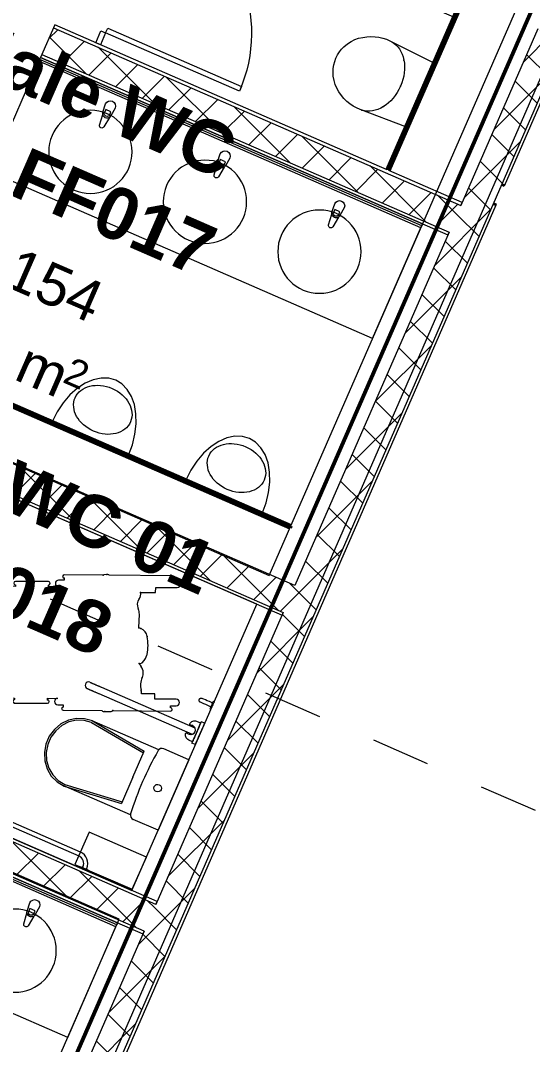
# Model space of a CAD drawing. Header units: millimetres. Extents: x -50172 to 74273, y -80883 to 11206.
# Drawn here: x -9977 to -7520, y -39307 to -34390 of the extents above; entities that cross this region are included whole.
import ezdxf
from ezdxf.enums import TextEntityAlignment as Align

# ---------------------------------------------------------------- set-up
doc = ezdxf.new("R2010")
doc.units = ezdxf.units.MM
doc.header["$MEASUREMENT"] = 0
doc.linetypes.add('Dashed', pattern=[564.444447, 282.222223, -282.222223])
doc.linetypes.add('Double Dashed', pattern=[1093.611073, 529.166651, -211.666656, 141.111112, -211.666656])
for name, color, linetype in [('A-25-M_Wall_Int', 7, 'Continuous'), ('A-95-MC_Marker_Section_P2.Marker', 7, 'Continuous'), ('New_A-15-MG_Structural_Grid_Phase_2', 7, 'Continuous'), ('New_A-25-M_Wall_Int', 7, 'Continuous'), ('New_A-35-M_FFE-Zone', 7, 'Continuous'), ('New_A-35-M_FFE_Sanitary', 7, 'Continuous')]:
    doc.layers.add(name, color=color, linetype=linetype)
for name, color, linetype, lineweight in [('A-25-M_Wall_Int_Pen_No__1', 7, 'Continuous', 13), ('A-25-M_Wall_Int_Pen_No__155', 5, 'Continuous', 35), ('A-95-MC_Marker_Section_P2.Marker_Pen_No__1', 7, 'Continuous', 13), ('New_A-25-M_Wall_Int_Pen_No__1', 7, 'Continuous', 13), ('New_A-35-M_FFE_Sanitary_Pen_No__1', 7, 'Continuous', 13), ('New_A-35-M_FFE_Sanitary_Pen_No__101', 252, 'Continuous', 15), ('New_A-35-M_FFE_Sanitary_Pen_No__2', 8, 'Continuous', 15), ('New_A-35-M_FFE_Sanitary_Pen_No__4', 7, 'Continuous', 20), ('New_A-35-M_FFE_Sanitary_Pen_No__89', 8, 'Continuous', 20), ('New_A-95-P_Drawing_Pen_No__156', 5, 'Continuous', 50), ('New_ArchiCAD Zone Stamps_Pen_No__9', 7, 'Continuous', 13)]:
    doc.layers.add(name, color=color, linetype=linetype, lineweight=lineweight)
for name, color, linetype, lineweight, true_color in [('A-25-M_Wall_Int_Pen_No__107', 7, 'Continuous', 15, 0xa6a6a6), ('New_A-15-MG_Structural_Grid_Phase_2_Pen_No__222', 7, 'Continuous', 13, 0x65af33), ('New_A-25-M_Wall_Int_Pen_No__107', 7, 'Continuous', 15, 0xa6a6a6), ('New_A-35-M_FFE-Zone_Pen_No__74', 7, 'Continuous', 20, 0x606060), ('New_A-35-M_FFE_Sanitary_Pen_No__211', 7, 'Continuous', 13, 0xebf6ff), ('New_A-35-M_FFE_Sanitary_Pen_No__27', 7, 'Continuous', 50, 0x2a2a2a), ('New_A-35-M_FFE_Sanitary_Pen_No__64', 7, 'Continuous', 20, 0x606060), ('New_A-35-M_FFE_Sanitary_Pen_No__74', 7, 'Continuous', 20, 0x606060), ('New_A-35-M_FFE_Sanitary_Pen_No__75', 7, 'Continuous', 20, 0x606060)]:
    doc.layers.add(name, color=color, linetype=linetype, lineweight=lineweight, true_color=true_color)
doc.styles.add('GENERATED_STYLE_1', font='')
doc.styles.add('GENERATED_STYLE_3', font='')
doc.styles.add('GENERATED_STYLE_4', font='')
doc.styles.get('GENERATED_STYLE_1').set_extended_font_data('Arial', bold=True)
doc.styles.get('GENERATED_STYLE_3').set_extended_font_data('Arial')
doc.styles.get('GENERATED_STYLE_4').set_extended_font_data('Swis721 BT')
doc.linetypes.add('Double Slash', pattern='A,0,[1,EC-MA-00-01-DR-A-00366 Phase 2 Lecture Theate First Floor GA-S2-P171.Shx,S=15.679012,R=0,X=0,Y=0],-1975.555563,0', length=1975.555563)
pattern_1 = [(156.4404, (0, 0), (69.2305, 158.76755), [0, -100]), (156.4404, (-80.45, -59.4), (69.2305, 158.76755), [0, -100])]
pattern_2 = [(45, (0, 0), (-91.92388, 91.92388), []), (135, (0, 0), (91.92388, 91.92388), [])]
pattern_3 = [(336.4404, (0, 0), (69.2305, 158.76755), [0, -100]), (336.4404, (80.45, 59.4), (69.2305, 158.76755), [0, -100])]
pattern_4 = [(66.4404, (0, 0), (-158.76755, 69.2305), [0, -100]), (66.4404, (-59.4, 80.45), (-158.76755, 69.2305), [0, -100])]

# ---------------------------------------------------------------- blocks, each defined once
blk = doc.blocks.new('Wheelchair Man Symbol 19')
at = {"layer": 'New_A-35-M_FFE_Sanitary_Pen_No__101', "linetype": 'Continuous'}
for p, q in [((-325, 257.8), (-325, -42.3)), ((-299.4, 257.8), (-309.4, 257.8)), ((-299.4, 284.4), (-299.4, 257.8)), ((-268.1, 181.7), (-268.1, 284.4)), ((268.1, 284.4), (268.1, 284.4)), ((268.1, 284.4), (268.1, 181.7)), ((299.4, 257.8), (299.4, 284.4)), ((309.4, 257.8), (299.4, 257.8)), ((309.4, 257.8), (309.4, 257.8)), ((325, -20.3), (325, 257.8)), ((-243.1, 181.7), (-268.1, 181.7)), ((-243.1, 109.6), (-243.1, 181.7)), ((268.1, 181.7), (243.1, 181.7)), ((243.1, 181.7), (243.1, 117.2)), ((-73.3, 103), (-138.8, 104.4)), ((58.1, 142), (53.9, 143.2)), ((73.4, 135.9), (58.1, 142)), ((82.5, 128.8), (73.4, 135.9)), ((93.7, 119.2), (82.5, 128.8)), ((97.7, 112.1), (93.7, 119.2)), ((98.3, 105.3), (97.7, 112.1)), ((-325, -42.3), (-326.3, -44)), ((330.1, -58), (329.9, -35.2)), ((-328.5, -53.9), (-326, -67.5)), ((-325, -70.2), (-325, -257.8)), ((325, -257.8), (325, -72.6)), ((-309.4, -257.8), (-299.4, -257.8)), ((-299.4, -257.8), (-299.4, -284.4)), ((-268.1, -284.4), (-268.1, -333.3)), ((268.1, -333.3), (268.1, -284.4)), ((299.4, -284.4), (299.4, -257.8)), ((299.4, -257.8), (309.4, -257.8)), ((299.4, -284.4), (299.4, -284.4)), ((325, -257.8), (325, -257.8)), ((-292.2, -333.3), (-292.2, -333.3)), ((-292.2, -333.3), (-292.2, -491.5)), ((-268.1, -333.3), (-275.3, -333.3)), ((275.2, -333.3), (268.1, -333.3)), ((292.2, -491.5), (292.2, -333.3)), ((-275.3, -491.5), (-275.3, -491.5)), ((-275.3, -491.5), (-268.1, -491.5)), ((-268.1, -491.5), (-268.1, -722.8)), ((268.1, -722.8), (268.1, -491.5)), ((268.1, -491.5), (275.2, -491.5)), ((-58.4, -626.4), (-41.8, -627)), ((-41.8, -627), (-25.5, -633.5)), ((-25.5, -633.5), (-2.7, -635.1)), ((-2.7, -635.1), (21.7, -644.9)), ((21.7, -644.9), (68.9, -659.6)), ((68.9, -659.6), (80.8, -663.3)), ((-268.1, -722.8), (-156, -722.8)), ((-71.3, -775.3), (-63.6, -704.8)), ((161.1, -722.8), (268.1, -722.8))]:
    blk.add_line(p, q, dxfattribs=at)
for centre, radius, start, end in [((-283.8, 284.4), 15.6, 0, 180), ((283.7, 284.4), 15.6, 0, 180), ((-317.2, 257.8), 7.81, 0, 180), ((317.2, 257.8), 7.81, 0, 180), ((-235.2, 72.8), 37.6, 53.1315, 102.1076), ((-185.3, 139.4), 45.6, 233.1315, 296.463), ((-140.1, 48.6), 55.8, 88.7191, 116.463), ((52.5, 62.9), 132.1, 158.1335, 162.351), ((-23.2, 93.3), 50.5, 100.0443, 158.1335), ((11.5, -102.5), 249.4, 80.2167, 100.0443), ((42.4, 207.7), 116.6, 298.6239, 307.5222), ((143.6, 75.9), 49.5, 63.5166, 127.5222), ((202, 193.1), 81.4, 243.5166, 286.5694), ((240.5, 63.7), 53.6, 87.1813, 106.5694), ((-316, -51.5), 12.8, 143.805, 190.699), ((304.3, -35.4), 25.6, 0.3734, 36.1191), ((-316.8, -65.8), 9.34, 190.699, 208.3318), ((307.2, -58.2), 22.9, 321.1452, 0.3734), ((-317.2, -257.8), 7.81, 180, 0), ((-283.8, -284.4), 15.6, 180, 0), ((283.7, -284.4), 15.6, 180, 0), ((317.2, -257.8), 7.81, 180, 0), ((-283.8, -333.3), 8.5, 0, 180), ((283.7, -333.3), 8.5, 0, 180), ((-283.8, -491.5), 8.5, 180, 0), ((283.7, -491.5), 8.5, 180, 0), ((-2291.4, -333.6), 2252.1, 351.839, 352.5303), ((-83.8, -650.2), 21.9, 315.4711, 351.839), ((-151.5, -695.2), 88.5, 353.7627, 19.5493), ((28.6, -676.5), 53.8, 349.8776, 14.2593), ((105.6, -690.3), 24.4, 169.8776, 221.4615), ((186.6, -653.7), 349.5, 191.3967, 201.9692), ((197.8, -734.8), 117.1, 174.8934, 209.1731), ((121.5, -728), 40.4, 147.7219, 174.8934), ((78.6, -740), 84.2, 317.1659, 11.8151), ((-105.5, -771.5), 34.5, 201.9692, 353.7627), ((120, -778.3), 27.9, 209.1731, 317.1659)]:
    blk.add_arc(centre, radius, start, end, dxfattribs=at)
for p in [(-325, 257.8), (-299.4, 284.4), (-243.1, 109.6), (-212.7, 102.9), (-165, 98.6), (-73.3, 103), (-70.1, 112.1), (-32, 143.1), (98.3, 105.3), (113.5, 115.2), (165.7, 120.2), (225.2, 115.1), (325, -20.3), (-328.5, -53.9), (-325, -70.2), (330.1, -58), (-309.4, -257.8), (-268.1, -284.4), (275.2, -333.3), (292.2, -491.5), (-58.4, -626.4), (-68.1, -665.6), (-62.1, -653.3), (81.6, -686), (81.2, -724.4), (87.3, -706.4), (161.1, -722.8), (-137.5, -784.4), (-71.3, -775.3), (95.6, -791.9), (140.4, -797.3)]:
    blk.add_point(p, dxfattribs=at)
blk = doc.blocks.new('Computer Lab F_INB 1302_5_1', base_point=(-6455.1, -40925.5))
at = {"layer": 'New_A-35-M_FFE-Zone_Pen_No__74', "linetype": 'Continuous'}
blk.add_line((-7459.6, -34613.4), (-11185.1, -43157.3), dxfattribs=at)
at = {"layer": 'New_ArchiCAD Zone Stamps_Pen_No__9'}
for tag, height, style, p in [('ROOM_NAME', 250, 'GENERATED_STYLE_1', (-7200.5, -39404)), ('zoneNameLine2', 250, 'GENERATED_STYLE_1', (-7388.9, -39836.1)), ('ROOM_NUMBER', 200, 'GENERATED_STYLE_3', (-7577.3, -40256.8)), ('measuredAreaCode', 200, 'GENERATED_STYLE_3', (-7734.4, -40616.9)), ('DUMMY_649', 200, 'GENERATED_STYLE_3', (-7427, -40751)), ('DUMMY_650', 200, 'GENERATED_STYLE_3', (-6797.8, -41025.3)), ('DUMMY_651', 133.3, 'GENERATED_STYLE_3', (-6518.5, -41131.9))]:
    blk.add_attdef(tag, text='', height=height, rotation=336.4404, dxfattribs=dict(at, style=style)).set_placement(p, align=Align.TOP_LEFT)
blk = doc.blocks.new('Male WC_INB 1154_17_1', base_point=(-10011.9, -35644.5))
at = {"layer": 'New_A-35-M_FFE-Zone_Pen_No__74', "linetype": 'Continuous'}
for p, q in [((-8783.6, -37054.9), (-7220.7, -33470.8)), ((-11548.4, -35849.3), (-8783.6, -37054.9))]:
    blk.add_line(p, q, dxfattribs=at)
at = {"layer": 'New_ArchiCAD Zone Stamps_Pen_No__9'}
for tag, height, style, p in [('ROOM_NAME', 250, 'GENERATED_STYLE_1', (-10251.2, -34343.7)), ('zoneNameLine2', 250, 'GENERATED_STYLE_1', (-10439.7, -34775.8)), ('ROOM_NUMBER', 200, 'GENERATED_STYLE_3', (-10628.1, -35196.5)), ('measuredAreaCode', 200, 'GENERATED_STYLE_3', (-10785.1, -35556.6)), ('DUMMY_649', 200, 'GENERATED_STYLE_3', (-10477.7, -35690.7)), ('DUMMY_650', 200, 'GENERATED_STYLE_3', (-10007, -35895.9)), ('DUMMY_651', 133.3, 'GENERATED_STYLE_3', (-9727.8, -36002.4))]:
    blk.add_attdef(tag, text='', height=height, rotation=336.4404, dxfattribs=dict(at, style=style)).set_placement(p, align=Align.TOP_LEFT)
blk = doc.blocks.new('Female WC_INB 1156_18_1', base_point=(-12528.8, -41595.7))
at = {"layer": 'New_A-35-M_FFE-Zone_Pen_No__74', "linetype": 'Continuous'}
for p, q in [((-9503, -38704.8), (-12267.8, -37499.2)), ((-11458.4, -43189.1), (-9503, -38704.8))]:
    blk.add_line(p, q, dxfattribs=at)
at = {"layer": 'New_ArchiCAD Zone Stamps_Pen_No__9'}
for tag, height, style, p in [('ROOM_NAME', 250, 'GENERATED_STYLE_1', (-12916.6, -40230.2)), ('zoneNameLine2', 250, 'GENERATED_STYLE_1', (-13105, -40662.3)), ('ROOM_NUMBER', 200, 'GENERATED_STYLE_3', (-13293.4, -41083)), ('measuredAreaCode', 200, 'GENERATED_STYLE_3', (-13450.4, -41443.2)), ('DUMMY_649', 200, 'GENERATED_STYLE_3', (-13143, -41577.2)), ('DUMMY_650', 200, 'GENERATED_STYLE_3', (-12653.7, -41790.6)), ('DUMMY_651', 133.3, 'GENERATED_STYLE_3', (-12374.4, -41897.1))]:
    blk.add_attdef(tag, text='', height=height, rotation=336.4404, dxfattribs=dict(at, style=style)).set_placement(p, align=Align.TOP_LEFT)
blk = doc.blocks.new('Acc_ WC 01_INB 1155_19_1', base_point=(-10355.1, -37534.2))
at = {"layer": 'New_A-35-M_FFE-Zone_Pen_No__74', "linetype": 'Continuous'}
for p, q in [((-8843.5, -37192.4), (-10860.1, -36313)), ((-9443.1, -38567.3), (-8843.5, -37192.4)), ((-11459.7, -37688), (-9443.1, -38567.3))]:
    blk.add_line(p, q, dxfattribs=at)
at = {"layer": 'New_ArchiCAD Zone Stamps_Pen_No__9'}
for tag, height, style, p in [('ROOM_NAME', 250, 'GENERATED_STYLE_1', (-10745.3, -36167.5)), ('zoneNameLine2', 250, 'GENERATED_STYLE_1', (-10933.7, -36599.7)), ('ROOM_NUMBER', 200, 'GENERATED_STYLE_3', (-11122.2, -37020.4)), ('measuredAreaCode', 200, 'GENERATED_STYLE_3', (-11279.2, -37380.5)), ('DUMMY_649', 200, 'GENERATED_STYLE_3', (-10971.8, -37514.5)), ('DUMMY_650', 200, 'GENERATED_STYLE_3', (-10622.3, -37666.9)), ('DUMMY_651', 133.3, 'GENERATED_STYLE_3', (-10343, -37773.5))]:
    blk.add_attdef(tag, text='', height=height, rotation=336.4404, dxfattribs=dict(at, style=style)).set_placement(p, align=Align.TOP_LEFT)
blk = doc.blocks.new('Slab_75_1', base_point=(-9715.7, -38442))
at = {"layer": 'New_A-35-M_FFE_Sanitary_Pen_No__89', "linetype": 'Continuous', "flags": 128}
blk.add_lwpolyline([(-9715.7, -38442), (-9440.7, -38561.9), (-9373.1, -38406.8), (-9648.1, -38286.9)], close=True, dxfattribs=at)
blk = doc.blocks.new('Wall_34_1', base_point=(-12275.9, -37517.5))
at = {"layer": 'New_A-25-M_Wall_Int_Pen_No__107', "linetype": 'Continuous'}
h = blk.add_hatch(dxfattribs=at)
h.set_pattern_fill('Plaster_0001', color=256, style=0, pattern_type=2)
h.set_pattern_definition(pattern_1)
h.paths.add_polyline_path([(-9383.3, -38762.5), (-12283.6, -37497.8), (-12275.9, -37517.5), (-9389.3, -38776.2)])
h = blk.add_hatch(dxfattribs=at)
h.set_pattern_fill('Concrete_Block_0001', color=256, style=0, pattern_type=2)
h.set_pattern_definition(pattern_2)
h.paths.add_polyline_path([(-11535.4, -37824.1), (-9383.3, -38762.5), (-9327.4, -38634.1), (-11479.4, -37695.7)])
h = blk.add_hatch(dxfattribs=at)
h.set_pattern_fill('Plaster_0001', color=256, style=0, pattern_type=2)
h.set_pattern_definition(pattern_1)
h.paths.add_polyline_path([(-11465.7, -37701.7), (-9327.4, -38634.1), (-9321.4, -38620.4), (-11459.7, -37688)])
at = {"layer": 'New_A-25-M_Wall_Int_Pen_No__1', "linetype": 'Continuous'}
for p, q in [((-9383.3, -38762.5), (-12283.6, -37497.8)), ((-9327.4, -38634.1), (-11479.4, -37695.7))]:
    blk.add_line(p, q, dxfattribs=at)
at = {"layer": 'New_A-25-M_Wall_Int_Pen_No__1', "linetype": 'Continuous', "flags": 128}
for points in [[(-12275.9, -37517.5), (-9389.3, -38776.2)], [(-9321.4, -38620.4), (-11459.7, -37688)], [(-9327.4, -38634.1), (-9321.4, -38620.4)], [(-9389.3, -38776.2), (-9383.3, -38762.5)]]:
    blk.add_lwpolyline(points, dxfattribs=at)
blk = doc.blocks.new('Wall_35_1', base_point=(-8660, -37103.6))
at = {"layer": 'New_A-25-M_Wall_Int_Pen_No__107', "linetype": 'Continuous'}
h = blk.add_hatch(dxfattribs=at)
h.set_pattern_fill('Concrete_Block_0001', color=256, style=0, pattern_type=2)
h.set_pattern_definition(pattern_2)
h.paths.add_polyline_path([(-11616.2, -35967.2), (-8715.9, -37231.9), (-8660, -37103.6), (-11546.5, -35844.9), (-11565.7, -35851.4)])
h = blk.add_hatch(dxfattribs=at)
h.set_pattern_fill('Plaster_0001', color=256, style=0, pattern_type=2)
h.set_pattern_definition([(336.4404, (0, 0), (69.2305, 158.76755), [0, -100]), (336.4404, (80.45, 59.4), (69.2305, 158.76755), [0, -100])])
h.paths.add_polyline_path([(-11750.5, -35925), (-8721.9, -37245.6), (-8715.9, -37231.9), (-11743.2, -35911.8), (-11745.1, -35912.5)])
at = {"layer": 'New_A-25-M_Wall_Int_Pen_No__1', "linetype": 'Continuous'}
blk.add_line((-11616.2, -35967.2), (-8715.9, -37231.9), dxfattribs=at)
at = {"layer": 'New_A-25-M_Wall_Int_Pen_No__1', "linetype": 'Continuous', "flags": 128}
for points in [[(-8660, -37103.6), (-11546.5, -35844.9)], [(-11764.3, -35919), (-8721.9, -37245.6)], [(-8721.9, -37245.6), (-8715.9, -37231.9)]]:
    blk.add_lwpolyline(points, dxfattribs=at)
blk = doc.blocks.new('Wall_81_1', base_point=(-9812.7, -34411.3))
at = {"layer": 'New_A-25-M_Wall_Int_Pen_No__107', "linetype": 'Continuous'}
h = blk.add_hatch(dxfattribs=at)
h.set_pattern_fill('Plaster_0001', color=256, style=0, pattern_type=2)
h.set_pattern_definition(pattern_3)
h.paths.add_polyline_path([(-9818.7, -34425.1), (-7863.7, -35277.5), (-7857.7, -35263.8), (-9812.7, -34411.3)])
h = blk.add_hatch(dxfattribs=at)
h.set_pattern_fill('Concrete_Block_0001', color=256, style=0, pattern_type=2)
h.set_pattern_definition(pattern_2)
h.paths.add_polyline_path([(-9874.7, -34553.4), (-7919.7, -35405.9), (-7863.7, -35277.5), (-9818.7, -34425.1)])
h = blk.add_hatch(dxfattribs=at)
h.set_pattern_fill('Plaster_0001', color=256, style=0, pattern_type=2)
h.set_pattern_definition(pattern_3)
h.paths.add_polyline_path([(-9880.7, -34567.2), (-7925.7, -35419.6), (-7919.7, -35405.9), (-9874.7, -34553.4)])
at = {"layer": 'New_A-25-M_Wall_Int_Pen_No__1', "linetype": 'Continuous'}
for p, q in [((-9818.7, -34425.1), (-7863.7, -35277.5)), ((-9874.7, -34553.4), (-7919.7, -35405.9))]:
    blk.add_line(p, q, dxfattribs=at)
at = {"layer": 'New_A-25-M_Wall_Int_Pen_No__1', "linetype": 'Continuous', "flags": 128}
for points in [[(-9812.7, -34411.3), (-9880.7, -34567.2)], [(-8217.8, -35106.8), (-9812.7, -34411.3)], [(-9880.7, -34567.2), (-7925.7, -35419.6)], [(-7857.7, -35263.8), (-8208.6, -35110.8)], [(-7863.7, -35277.5), (-7857.7, -35263.8)], [(-7925.7, -35419.6), (-7919.7, -35405.9)]]:
    blk.add_lwpolyline(points, dxfattribs=at)
blk = doc.blocks.new('Wall_82_1', base_point=(-8208.6, -35110.8))
at = {"layer": 'New_A-35-M_FFE_Sanitary_Pen_No__211', "linetype": 'Continuous'}
h = blk.add_hatch(dxfattribs=at)
h.set_pattern_fill('Plaster_0001', color=256, style=0, pattern_type=2)
h.set_pattern_definition([(246.4404, (0, 0), (-158.76755, 69.2305), [0, -100]), (246.4404, (59.4, -80.45), (-158.76755, 69.2305), [0, -100])])
h.paths.add_polyline_path([(-8208.6, -35110.8), (-7555.1, -33612.1), (-7568.2, -33617.3), (-8217.8, -35106.8)])
at = {"layer": 'New_A-35-M_FFE_Sanitary_Pen_No__27', "linetype": 'Continuous', "flags": 128}
for points in [[(-7568.2, -33617.3), (-8217.8, -35106.8)], [(-8208.6, -35110.8), (-7555.1, -33612.1)]]:
    blk.add_lwpolyline(points, dxfattribs=at)
blk = doc.blocks.new('Wall_84_1', base_point=(-11448.4, -35620.1))
at = {"layer": 'New_A-35-M_FFE_Sanitary_Pen_No__211', "linetype": 'Continuous'}
h = blk.add_hatch(dxfattribs=at)
h.set_pattern_fill('Plaster_0001', color=256, style=0, pattern_type=2)
h.set_pattern_definition([(156.4404, (0, 0), (69.2305, 158.76755), [0, -100]), (156.4404, (-80.45, -59.4), (69.2305, 158.76755), [0, -100])])
h.paths.add_polyline_path([(-11448.4, -35620.1), (-8683.6, -36825.7), (-8679.6, -36816.5), (-11444.4, -35610.9)])
at = {"layer": 'New_A-35-M_FFE_Sanitary_Pen_No__27', "linetype": 'Continuous', "flags": 128}
for points in [[(-11448.4, -35620.1), (-8683.6, -36825.7)], [(-8679.6, -36816.5), (-11444.4, -35610.9)], [(-8683.6, -36825.7), (-8679.6, -36816.5)]]:
    blk.add_lwpolyline(points, dxfattribs=at)
blk = doc.blocks.new('Wall_98_1', base_point=(-7493.9, -34429.4))
at = {"layer": 'A-25-M_Wall_Int_Pen_No__107', "linetype": 'Continuous'}
h = blk.add_hatch(dxfattribs=at)
h.set_pattern_fill('Concrete_Block_0001', color=256, style=0, pattern_type=2)
h.set_pattern_definition(pattern_2)
h.paths.add_polyline_path([(-11156, -43178.1), (-7365.6, -34485.3), (-7493.9, -34429.4), (-11284.4, -43122.2)])
h = blk.add_hatch(dxfattribs=at)
h.set_pattern_fill('Plaster_0001', color=256, style=0, pattern_type=2)
h.set_pattern_definition(pattern_4)
h.paths.add_polyline_path([(-7653.6, -35183.4), (-7351.8, -34491.3), (-7365.6, -34485.3), (-7667.3, -35177.4)])
h = blk.add_hatch(dxfattribs=at)
h.set_pattern_fill('Plaster_0001', color=256, style=0, pattern_type=2)
h.set_pattern_definition(pattern_4)
h.paths.add_polyline_path([(-7707.3, -35269.1), (-11068, -42976.2), (-11054.3, -42982.2), (-7693.5, -35275.1)])
at = {"layer": 'A-25-M_Wall_Int_Pen_No__1', "linetype": 'Continuous'}
blk.add_line((-11156, -43178.1), (-7365.6, -34485.3), dxfattribs=at)
at = {"layer": 'A-25-M_Wall_Int_Pen_No__1', "linetype": 'Continuous', "flags": 128}
for points in [[(-7493.9, -34429.4), (-7863.7, -35277.5)], [(-7653.6, -35183.4), (-7351.8, -34491.3)], [(-11054.3, -42982.2), (-7693.5, -35275.1)], [(-7919.7, -35405.9), (-8660, -37103.6)], [(-8715.9, -37231.9), (-9327.4, -38634.1)], [(-9383.3, -38762.5), (-9976.2, -40122)]]:
    blk.add_lwpolyline(points, dxfattribs=at)
at = {"layer": 'A-25-M_Wall_Int_Pen_No__155', "linetype": 'Continuous'}
for p, q in [((-7653.6, -35183.4), (-7667.3, -35177.4)), ((-7707.3, -35269.1), (-7693.5, -35275.1))]:
    blk.add_line(p, q, dxfattribs=at)
blk = doc.blocks.new('WC 19')
at = {"layer": 'New_A-35-M_FFE_Sanitary_Pen_No__75', "linetype": 'Continuous'}
for p, q in [((-167.5, 0), (-179.5, -235)), ((167.5, 0), (-167.5, 0)), ((179.5, -235), (167.5, 0)), ((-179.5, -235), (-179.7, -253.5)), ((179.7, -253.5), (179.5, -235)), ((-179.7, -253.5), (-178, -272)), ((-178, -272), (-174.6, -290.3)), ((-174.6, -290.3), (-169.3, -308.5)), ((169.3, -308.5), (174.6, -290.3)), ((174.6, -290.3), (178, -272)), ((178, -272), (179.7, -253.5)), ((-169.3, -308.5), (-162.3, -326.5)), ((-162.3, -326.5), (-153.5, -344.1)), ((-153.5, -344.1), (-143, -361.3)), ((143, -361.3), (153.5, -344.1)), ((153.5, -344.1), (162.3, -326.5)), ((162.3, -326.5), (169.3, -308.5)), ((-143, -361.3), (-130.8, -378)), ((-130.8, -378), (-117.9, -391.8)), ((-117.9, -391.8), (-102.6, -404.5)), ((102.6, -404.5), (117.9, -391.8)), ((117.9, -391.8), (130.8, -378)), ((130.8, -378), (143, -361.3)), ((-102.6, -404.5), (-85.1, -415.9)), ((-85.1, -415.9), (-65.5, -425.9)), ((-65.5, -425.9), (-50.5, -431.6)), ((-50.5, -431.6), (-34.3, -435.8)), ((-34.3, -435.8), (-17.3, -438.4)), ((-17.3, -438.4), (0, -439.3)), ((0, -439.3), (17.3, -438.4)), ((17.3, -438.4), (34.3, -435.8)), ((34.3, -435.8), (50.5, -431.6)), ((50.5, -431.6), (65.5, -425.9)), ((65.5, -425.9), (85.1, -415.9)), ((85.1, -415.9), (102.6, -404.5))]:
    blk.add_line(p, q, dxfattribs=at)
for centre, major_axis, start_param, end_param in [((38, -232.5), (-217.3, 0), 5.540146, 6.22922), ((0, -207.4), (-163.2, 0), 4.712389, 5.557143), ((0, -207.4), (-163.2, 0), 3.867635, 4.712389), ((-38, -232.5), (-217.3, 0), 3.195558, 3.884632)]:
    blk.add_ellipse(centre, major_axis=major_axis, ratio=0.649599, start_param=start_param, end_param=end_param, dxfattribs=at)
for p in [(-122, -137), (0, -101.4), (122, -137), (-179, -224.9)]:
    blk.add_point(p, dxfattribs=at)
blk = doc.blocks.new('Grab Bar 18')
at = {"layer": 'New_A-35-M_FFE_Sanitary_Pen_No__74', "linetype": 'Continuous'}
for p, q in [((-320, 0), (-320, -5)), ((-280, 0), (-320, 0)), ((-280, -5), (-280, 0)), ((280, 0), (280, -5)), ((320, 0), (280, 0)), ((320, -5), (320, 0)), ((-320, -5), (-280, -5)), ((-310, -5), (-310, -10)), ((-290, -5), (-310, -5)), ((-290, -10), (-290, -5)), ((280, -5), (320, -5)), ((310, -5), (290, -5)), ((290, -5), (290, -10)), ((310, -10), (310, -5)), ((250, -50), (-250, -50)), ((-250, -70), (250, -70))]:
    blk.add_line(p, q, dxfattribs=at)
for centre, radius, start, end in [((-250, -10), 60, 180, 270), ((-250, -10), 40, 180, 270), ((250, -10), 60, 270, 0), ((250, -10), 40, 270, 0)]:
    blk.add_arc(centre, radius, start, end, dxfattribs=at)
blk = doc.blocks.new('WC Symbol 19')
at = {"layer": 'New_A-35-M_FFE_Sanitary_Pen_No__2', "linetype": 'Continuous'}
for p, q in [((0, 0), (0, 370)), ((0, 370), (130.5, 370)), ((151.3, 355.3), (499.2, 355.3)), ((498.7, 355.3), (212.5, 322.2)), ((498.7, 346.6), (212.5, 313.5)), ((537.3, 350.5), (498.7, 355.3)), ((535.2, 342), (498.7, 346.6)), ((573.6, 336), (537.3, 350.5)), ((212.5, 185), (212.5, 322.2)), ((569.6, 328.1), (535.2, 342)), ((599.8, 306), (569.6, 328.1)), ((605.6, 312.7), (573.6, 336)), ((624.2, 276.8), (599.8, 306)), ((631.4, 281.9), (605.6, 312.7)), ((641.2, 242.3), (624.2, 276.8)), ((649.5, 245.5), (631.4, 281.9)), ((650, 204.5), (641.2, 242.3)), ((658.8, 205.6), (649.5, 245.5)), ((650, 165.5), (650, 204.5)), ((658.8, 164.4), (658.8, 205.6)), ((212.5, 185), (212.5, 47.8)), ((641.2, 127.7), (650, 165.5)), ((649.5, 124.5), (658.8, 164.4)), ((624.2, 93.2), (641.2, 127.7)), ((631.4, 88.1), (649.5, 124.5)), ((498.7, 23.4), (212.5, 56.5)), ((569.6, 41.9), (599.8, 64)), ((573.6, 34), (605.6, 57.3)), ((599.8, 64), (624.2, 93.2)), ((605.6, 57.3), (631.4, 88.1)), ((151.5, 14.7), (499.2, 14.7)), ((498.7, 14.7), (212.5, 47.8)), ((498.7, 23.4), (535.2, 28)), ((498.7, 14.7), (537.3, 19.5)), ((535.2, 28), (569.6, 41.9)), ((537.3, 19.5), (573.6, 34)), ((0, 0), (130.5, 0))]:
    blk.add_line(p, q, dxfattribs=at)
for centre, major_axis, start_param, end_param in [((130.5, 348.5), (-22, 0), 3.242008, 4.712389), ((-1457.7, 185), (-1618.9, 0), 3.036624, 3.246439), ((130.5, 21.5), (-22, 0), 1.570796, 3.032192)]:
    blk.add_ellipse(centre, major_axis=major_axis, ratio=0.977808, start_param=start_param, end_param=end_param, dxfattribs=at)
blk.add_ellipse((82.3, 185), major_axis=(-18.4, 0), ratio=0.977808, dxfattribs=at)
blk = doc.blocks.new('Grab Bar 18_2')
at = {"layer": 'New_A-35-M_FFE_Sanitary_Pen_No__74', "linetype": 'Continuous'}
for p, q in [((-3, 0), (3, 0)), ((3, 0), (8.7, 0)), ((8.7, 0), (13.6, 0)), ((13.6, 0), (17.3, 0)), ((17.3, 0), (19.5, 0)), ((19.5, 0), (19.9, 0)), ((19.9, -5), (19.9, 0)), ((-19.9, 0), (-19.5, 0)), ((-19.9, -5), (-19.9, 0)), ((-19.9, -5), (-19.5, -5)), ((-19.5, 0), (-17.3, 0)), ((-19.5, -5), (-17.3, -5)), ((-17.3, 0), (-13.6, 0)), ((-17.3, -5), (-13.6, -5)), ((-13.6, 0), (-8.7, 0)), ((-13.6, -5), (-8.7, -5)), ((-10, -5), (-10, -10)), ((-10, -10), (-10, -21.2)), ((-10, -21.2), (-10, -31.8)), ((-10, -31.8), (-10, -41.3)), ((-10, -41.3), (-10, -49.2)), ((-8.7, 0), (-3, 0)), ((-8.7, -5), (-3, -5)), ((-3, -5), (3, -5)), ((3, -5), (8.7, -5)), ((8.7, -5), (13.6, -5)), ((10, -5), (10, -10)), ((10, -10), (10, -21.1)), ((10, -21.1), (10, -31.6)), ((10, -31.6), (10, -41.1)), ((10, -41.1), (10, -49)), ((10, -49), (10, -54.9)), ((13.6, -5), (17.3, -5)), ((17.3, -5), (19.5, -5)), ((19.5, -5), (19.9, -5)), ((-10, -49.2), (-10, -55.2)), ((-10, -55.2), (-10, -58.9)), ((-10, -58.9), (-10, -60.2)), ((-9.8, -61.9), (-10, -60.2)), ((-9.3, -63.6), (-9.8, -61.9)), ((-8.6, -65.2), (-9.3, -63.6)), ((-7.5, -66.6), (-8.6, -65.2)), ((-6.3, -67.8), (-7.5, -66.6)), ((-4.8, -68.7), (-6.3, -67.8)), ((-3.3, -69.5), (-4.8, -68.7)), ((-1.6, -69.9), (-3.3, -69.5)), ((0.2, -70), (-1.6, -69.9)), ((1.9, -69.8), (0.2, -70)), ((3.6, -69.3), (1.9, -69.8)), ((5.2, -68.6), (3.6, -69.3)), ((6.6, -67.5), (5.2, -68.6)), ((7.8, -66.3), (6.6, -67.5)), ((8.7, -64.8), (7.8, -66.3)), ((9.5, -63.3), (8.7, -64.8)), ((9.9, -61.6), (9.5, -63.3)), ((10, -59.8), (9.9, -61.6)), ((10, -54.9), (10, -58.6)), ((10, -58.6), (10, -59.8))]:
    blk.add_line(p, q, dxfattribs=at)
blk = doc.blocks.new('Commercial Bath Stall 19')
at = {"layer": 'New_A-35-M_FFE_Sanitary_Pen_No__64', "linetype": 'Continuous'}
for p, q in [((825, 1525.8), (800, 1525.8)), ((800, 1525.8), (800, 25)), ((825, 25), (825, 1525.8)), ((87.5, 725), (62.5, 725)), ((62.5, 725), (62.5, 25)), ((87.5, 25), (87.5, 725)), ((62.5, 25), (0, 25)), ((0, 25), (0, 0)), ((0, 0), (62.5, 0)), ((62.5, 0), (62.5, 25)), ((62.5, 25), (87.5, 25)), ((825, 25), (762.5, 25)), ((762.5, 25), (762.5, 0)), ((762.5, 0), (825, 0)), ((800, 25), (825, 25)), ((825, 0), (825, 25))]:
    blk.add_line(p, q, dxfattribs=at)
blk.add_arc((62.5, 25), 700, 0, 90, dxfattribs=at)
blk = doc.blocks.new('Multi-Basin Counter 19')
at = {"layer": 'New_A-35-M_FFE_Sanitary_Pen_No__75', "linetype": 'Continuous'}
for p, q in [((-1000, 0), (1000, 0)), ((-1000, -600), (-1000, 0)), ((1000, -600), (1000, 0)), ((-1000, -20), (1000, -20)), ((-624.7, -80), (-620.7, -122)), ((-578.7, -122), (-574.7, -80)), ((-25, -80), (-21, -122)), ((21, -122), (25, -80)), ((574.7, -80), (578.7, -122)), ((620.7, -122), (624.7, -80)), ((-617.4, -131.5), (-610.8, -184.4)), ((-613.3, -119.8), (-613.3, -104.9)), ((-613.3, -104.9), (-586.1, -104.9)), ((-588.6, -184.4), (-581.9, -131.5)), ((-586.1, -104.9), (-586.1, -119.8)), ((-17.7, -131.5), (-11.1, -184.4)), ((-13.6, -119.8), (-13.6, -104.9)), ((-13.6, -104.9), (13.6, -104.9)), ((11.1, -184.4), (17.7, -131.5)), ((13.6, -104.9), (13.6, -119.8)), ((581.9, -131.5), (588.6, -184.4)), ((586.1, -119.8), (586.1, -104.9)), ((586.1, -104.9), (613.3, -104.9)), ((610.8, -184.4), (617.4, -131.5)), ((613.3, -104.9), (613.3, -119.8)), ((-1000, -600), (1000, -600))]:
    blk.add_line(p, q, dxfattribs=at)
for centre in [(-599.7, -320), (0, -320), (599.7, -320)]:
    blk.add_circle(centre, 200, dxfattribs=at)
for centre, radius, start, end in [((-599.7, -80), 25, 0, 180), ((0, -80), 25, 0, 180), ((599.7, -80), 25, 0, 180), ((-599.7, -120.1), 21.1, 185.1696, 212.771), ((-599.7, -120.1), 21.1, 212.771, 327.229), ((-599.7, -119.8), 13.6, 180, 0), ((-599.7, -120.1), 21.1, 327.229, 354.8304), ((0, -120.1), 21.1, 185.1696, 212.771), ((0, -120.1), 21.1, 212.771, 327.229), ((0, -119.8), 13.6, 180, 0), ((0, -120.1), 21.1, 327.229, 354.8304), ((599.7, -120.1), 21.1, 185.1696, 212.771), ((599.7, -120.1), 21.1, 212.771, 327.229), ((599.7, -119.8), 13.6, 180, 0), ((599.7, -120.1), 21.1, 327.229, 354.8304), ((-599.7, -183), 11.2, 187.1389, 352.8611), ((0, -183), 11.2, 187.1389, 352.8611), ((599.7, -183), 11.2, 187.1389, 352.8611)]:
    blk.add_arc(centre, radius, start, end, dxfattribs=at)
blk = doc.blocks.new('Multi-Basin Counter 19_2')
at = {"layer": 'New_A-35-M_FFE_Sanitary_Pen_No__75', "linetype": 'Continuous'}
for p, q in [((-1300, 0), (1300, 0)), ((-1300, -600), (-1300, 0)), ((-1300, -20), (1300, -20)), ((-925, -80), (-921, -122)), ((-879, -122), (-875, -80)), ((-917.7, -131.5), (-911.1, -184.4)), ((-913.6, -119.8), (-913.6, -104.9)), ((-913.6, -104.9), (-886.4, -104.9)), ((-888.9, -184.4), (-882.3, -131.5)), ((-886.4, -104.9), (-886.4, -119.8)), ((-1300, -600), (1300, -600))]:
    blk.add_line(p, q, dxfattribs=at)
blk.add_circle((-900, -320), 200, dxfattribs=at)
for centre, radius, start, end in [((-900, -80), 25, 0, 180), ((-900, -120.1), 21.1, 185.1696, 212.771), ((-900, -120.1), 21.1, 212.771, 327.229), ((-900, -119.8), 13.6, 180, 0), ((-900, -120.1), 21.1, 327.229, 354.8304), ((-900, -183), 11.2, 187.1389, 352.8611)]:
    blk.add_arc(centre, radius, start, end, dxfattribs=at)
blk = doc.blocks.new('Mirror 19')
at = {"layer": 'New_A-35-M_FFE_Sanitary_Pen_No__4', "linetype": 'Continuous'}
for p, q in [((2600, 10), (0, 10)), ((0, 10), (0, 0)), ((2600, 10), (0, 10)), ((0, 10), (0, 0)), ((0, 0), (2600, 0)), ((0, 0), (2600, 0)), ((2600, 0), (2600, 10)), ((2600, 0), (2600, 10))]:
    blk.add_line(p, q, dxfattribs=at)
blk = doc.blocks.new('Mirror 19_2')
at = {"layer": 'New_A-35-M_FFE_Sanitary_Pen_No__4', "linetype": 'Continuous'}
for p, q in [((2000, 10), (0, 10)), ((0, 10), (0, 0)), ((2000, 10), (0, 10)), ((0, 10), (0, 0)), ((0, 0), (2000, 0)), ((0, 0), (2000, 0)), ((2000, 0), (2000, 10)), ((2000, 0), (2000, 10))]:
    blk.add_line(p, q, dxfattribs=at)
blk = doc.blocks.new('Urinal 19')
at = {"layer": 'New_A-35-M_FFE_Sanitary_Pen_No__64', "linetype": 'Continuous'}
for p, q in [((-200, 0), (-197, -53)), ((0, 0), (-200, 0)), ((200, 0), (0, 0)), ((197, -53), (200, 0)), ((-197, -53), (-187.9, -104.3)), ((187.9, -104.3), (197, -53)), ((-187.9, -104.3), (-173.2, -152.5)), ((173.2, -152.5), (187.9, -104.3)), ((-173.2, -152.5), (-153.2, -196.1)), ((-153.2, -196.1), (-128.6, -233.6)), ((128.6, -233.6), (153.2, -196.1)), ((153.2, -196.1), (173.2, -152.5)), ((-128.6, -233.6), (-100, -264.1)), ((100, -264.1), (128.6, -233.6)), ((-100, -264.1), (-68.4, -286.6)), ((-68.4, -286.6), (-34.7, -300.4)), ((34.7, -300.4), (68.4, -286.6)), ((68.4, -286.6), (100, -264.1)), ((-34.7, -300.4), (0, -305)), ((0, -305), (34.7, -300.4))]:
    blk.add_line(p, q, dxfattribs=at)
blk.add_ellipse((0, -150), major_axis=(-145, 0), ratio=0.772414, dxfattribs=at)
blk = doc.blocks.new('Folding wall-mounted grab bars Dione Ponte Giulio')
at = {"layer": 'New_A-35-M_FFE_Sanitary', "linetype": 'Continuous', "lineweight": 0, "true_color": 0x000000}
h = blk.add_hatch(dxfattribs=at)
h.set_pattern_fill('intdef0_0001', color=178, style=0, pattern_type=2)
h.set_pattern_definition([(0, (1000000, 1000000), (0, 1000000), [1e-05, -1000000000])])
h.paths.add_polyline_path([(-55, 0), (-55, -600), (55, -600), (55, 0)])
at = {"layer": 'New_A-35-M_FFE_Sanitary_Pen_No__1', "linetype": 'Continuous'}
for p, q in [((-21.5, 0), (-40.2, 0)), ((-2.1, 0), (-21.5, 0)), ((17.3, 0), (-2.1, 0)), ((36.3, 0), (17.3, 0)), ((45.2, 0), (36.3, 0)), ((53.6, 0), (45.2, 0)), ((55.8, 0), (53.6, 0)), ((55.8, 0), (55.8, -18)), ((-54.8, 0), (-55.6, 0)), ((-55.6, 0), (-55.6, -18)), ((-54.8, -18), (-55.6, -18)), ((-49.7, 0), (-54.8, 0)), ((-49.7, -18), (-54.8, -18)), ((-45.2, 0), (-49.7, 0)), ((-45.2, -18), (-49.7, -18)), ((-48.7, -18.1), (-47.8, -18.1)), ((-48.7, -18.1), (-48.7, -38.1)), ((-48.7, -38.1), (-48.2, -43.4)), ((-48.2, -43.4), (-44.1, -53.1)), ((-47.8, -18.1), (-46, -18.1)), ((-46, -18.1), (-43.4, -18.1)), ((-40.2, 0), (-45.2, 0)), ((-40.2, -18), (-45.2, -18)), ((-43.4, -18.1), (-40, -18.1)), ((-21.5, -18), (-40.2, -18)), ((-40, -18.1), (-36, -18.1)), ((-36, -18.1), (-31.4, -18.1)), ((-31.4, -18.1), (-26.5, -18.1)), ((-26.5, -18.1), (-21.3, -18.1)), ((-22, -48.1), (-21.2, -44.2)), ((-22, -48.1), (-22, -53.1)), ((-2.1, -18), (-21.5, -18)), ((-21.3, -18.1), (-18.7, -18.1)), ((-21.2, -44.2), (-21.1, -43.4)), ((-20.3, -39.7), (-21.1, -43.4)), ((-20.3, -39.7), (-19.3, -38.1)), ((-19.3, -38.1), (-18.7, -37.2)), ((-18.7, -18.1), (18.7, -18.1)), ((-15.6, -32.5), (-18.7, -37.2)), ((-16.5, -18.1), (-16.5, -18)), ((-16.5, -522.5), (-16.5, -34)), ((-8.4, -27.8), (-15.6, -32.5)), ((0, -26.1), (-8.4, -27.8)), ((17.3, -18), (-2.1, -18)), ((8.4, -27.8), (0, -26.1)), ((15.6, -32.5), (8.4, -27.8)), ((15.6, -32.5), (18.7, -37.2)), ((16.5, -18.1), (16.5, -18)), ((16.5, -522.5), (16.5, -34)), ((36.3, -18), (17.3, -18)), ((18.7, -18.1), (21.3, -18.1)), ((18.7, -37.2), (19.3, -38.1)), ((20.3, -39.7), (19.3, -38.1)), ((20.3, -39.7), (21.1, -43.4)), ((21.1, -43.4), (21.2, -44.2)), ((22, -48.1), (21.2, -44.2)), ((21.3, -18.1), (26.5, -18.1)), ((22, -53.1), (22, -48.1)), ((26.5, -18.1), (31.4, -18.1)), ((31.4, -18.1), (36, -18.1)), ((36, -18.1), (40, -18.1)), ((45.2, -18), (36.3, -18)), ((40, -18.1), (43.4, -18.1)), ((43.4, -18.1), (46, -18.1)), ((48.2, -43.4), (44.1, -53.1)), ((53.6, -18), (45.2, -18)), ((46, -18.1), (47.8, -18.1)), ((47.8, -18.1), (48.7, -18.1)), ((48.7, -38.1), (48.2, -43.4)), ((48.7, -18.1), (48.7, -38.1)), ((55.8, -18), (53.6, -18)), ((-44.1, -53.1), (-36.7, -60.5)), ((-27, -64.6), (-36.7, -60.5)), ((-27, -64.6), (-22, -65.1)), ((-22, -60.5), (-22, -53.1)), ((-22, -62.7), (-22, -60.5)), ((-22, -64.6), (-22, -62.7)), ((-22, -64.6), (-22, -64.6)), ((-22, -64.8), (-22, -64.6)), ((-22, -64.9), (-22, -64.8)), ((-22, -65), (-22, -64.9)), ((-22, -65), (-22, -65)), ((-22, -65.1), (-22, -65)), ((-22, -65.1), (-22, -65.1)), ((22, -60.5), (22, -53.1)), ((22, -62.7), (22, -60.5)), ((22, -64.6), (22, -62.7)), ((22, -64.8), (22, -64.6)), ((22, -64.6), (22, -64.6)), ((27, -64.6), (22, -65.1)), ((22, -64.9), (22, -64.8)), ((22, -65), (22, -64.9)), ((22, -65.1), (22, -65)), ((22, -65), (22, -65)), ((22, -65.1), (22, -65.1)), ((36.7, -60.5), (27, -64.6)), ((44.1, -53.1), (36.7, -60.5)), ((-16.5, -525.5), (-16.5, -522.5)), ((-16.5, -528.5), (-16.5, -525.5)), ((-16.5, -531.5), (-16.5, -528.5)), ((-16.5, -534.5), (-16.5, -531.5)), ((-16.5, -537.4), (-16.5, -534.5)), ((-16.5, -540.3), (-16.5, -537.4)), ((-16.5, -543.1), (-16.5, -540.3)), ((16.5, -525.5), (16.5, -522.5)), ((16.5, -528.5), (16.5, -525.5)), ((16.5, -531.4), (16.5, -528.5)), ((16.5, -534.3), (16.5, -531.4)), ((16.5, -537.3), (16.5, -534.3)), ((16.5, -540.1), (16.5, -537.3)), ((16.5, -543), (16.5, -540.1)), ((-16.5, -546), (-16.5, -543.1)), ((-16.5, -548.7), (-16.5, -546)), ((-16.5, -551.4), (-16.5, -548.7)), ((-16.5, -554), (-16.5, -551.4)), ((-16.5, -556.5), (-16.5, -554)), ((-16.5, -559), (-16.5, -556.5)), ((-16.5, -561.4), (-16.5, -559)), ((-16.5, -563.7), (-16.5, -561.4)), ((-16.5, -565.8), (-16.5, -563.7)), ((-16.5, -567.9), (-16.5, -565.8)), ((-16.5, -569.9), (-16.5, -567.9)), ((-16.5, -571.7), (-16.5, -569.9)), ((-16.5, -573.5), (-16.5, -571.7)), ((-16.5, -575.1), (-16.5, -573.5)), ((-16.5, -576.6), (-16.5, -575.1)), ((-16.5, -577.9), (-16.5, -576.6)), ((-16.5, -579.1), (-16.5, -577.9)), ((-16.5, -580.2), (-16.5, -579.1)), ((-16.5, -581.1), (-16.5, -580.2)), ((-16.5, -582), (-16.5, -581.1)), ((-16.5, -582.6), (-16.5, -582)), ((-16.5, -583.1), (-16.5, -582.6)), ((-16.5, -583.5), (-16.5, -583.1)), ((-16.5, -583.7), (-16.5, -583.5)), ((-16.5, -583.8), (-16.5, -583.7)), ((-16.5, -583.8), (-15.1, -590.1)), ((-15.1, -590.1), (-11.5, -595.4)), ((11.9, -595), (15.4, -589.5)), ((15.4, -589.5), (16.5, -583.2)), ((16.5, -545.7), (16.5, -543)), ((16.5, -548.5), (16.5, -545.7)), ((16.5, -551.1), (16.5, -548.5)), ((16.5, -553.7), (16.5, -551.1)), ((16.5, -556.2), (16.5, -553.7)), ((16.5, -558.7), (16.5, -556.2)), ((16.5, -561), (16.5, -558.7)), ((16.5, -563.3), (16.5, -561)), ((16.5, -565.4), (16.5, -563.3)), ((16.5, -567.5), (16.5, -565.4)), ((16.5, -569.4), (16.5, -567.5)), ((16.5, -571.3), (16.5, -569.4)), ((16.5, -573), (16.5, -571.3)), ((16.5, -574.6), (16.5, -573)), ((16.5, -576), (16.5, -574.6)), ((16.5, -577.4), (16.5, -576)), ((16.5, -578.6), (16.5, -577.4)), ((16.5, -579.7), (16.5, -578.6)), ((16.5, -580.6), (16.5, -579.7)), ((16.5, -581.4), (16.5, -580.6)), ((16.5, -582), (16.5, -581.4)), ((16.5, -582.6), (16.5, -582)), ((16.5, -582.9), (16.5, -582.6)), ((16.5, -583.1), (16.5, -582.9)), ((16.5, -583.2), (16.5, -583.1)), ((-11.5, -595.4), (-6, -598.9)), ((-6, -598.9), (0.3, -600)), ((0.3, -600), (6.6, -598.6)), ((6.6, -598.6), (11.9, -595))]:
    blk.add_line(p, q, dxfattribs=at)
blk = doc.blocks.new('Standard grid marker_41')
at = {"layer": 'New_A-15-MG_Structural_Grid_Phase_2_Pen_No__222', "linetype": 'Double Dashed'}
for q in [(0, 0), (18800.1, 0)]:
    blk.add_line((8462.3, 0), q, dxfattribs=at)
blk.add_point((8462.3, 0), dxfattribs=at)
blk.add_point((8462.3, 0), dxfattribs=at)
at = {"layer": 'New_A-15-MG_Structural_Grid_Phase_2_Pen_No__222', "style": 'GENERATED_STYLE_4'}
for tag, p in [('AC_MarkerText_1_0', (-500, 36.8)), ('AC_MarkerText_1_1', (27762.4, 36.8))]:
    blk.add_attdef(tag, text='', height=350, rotation=270, dxfattribs=at).set_placement(p, align=Align.MIDDLE_CENTER)
blk = doc.blocks.new('Cutting Plane_4_1', base_point=(18850.6, -50545.4))
at = {"layer": 'A-95-MC_Marker_Section_P2.Marker_Pen_No__1', "linetype": 'Dashed'}
blk.add_line((-6471, -38635.4), (-31881.6, -27555.2), dxfattribs=at)

msp = doc.modelspace()

# ---------------------------------------------------------------- linework, layer by layer
at = {"layer": 'New_A-95-P_Drawing_Pen_No__156', "linetype": 'Double Slash', "flags": 128}
msp.add_lwpolyline([(-11414.4, -43260.6), (-7177.5, -33544.2)], dxfattribs=at)

# ---------------------------------------------------------------- block references
at = {"layer": 'A-25-M_Wall_Int', "color": 250, "lineweight": 50, "true_color": 0x2a2a2a}
msp.add_blockref('Wall_98_1', (-7493.9, -34429.4), dxfattribs=at)
at = {"layer": 'A-95-MC_Marker_Section_P2.Marker'}
msp.add_blockref('Cutting Plane_4_1', (18850.6, -50545.4), dxfattribs=at)
at = {"layer": 'New_A-15-MG_Structural_Grid_Phase_2', "color": 8, "linetype": 'Continuous', "lineweight": 15, "zscale": 1000, "rotation": 66.44041158399293}
msp.add_blockref('Standard grid marker_41', (-11868.8, -44302.7), dxfattribs=at)
at = {"layer": 'New_A-25-M_Wall_Int', "color": 250, "lineweight": 50, "true_color": 0x2a2a2a}
for name, p in [('Wall_81_1', (-9812.7, -34411.3)), ('Wall_35_1', (-8660, -37103.6)), ('Wall_34_1', (-12275.9, -37517.5))]:
    msp.add_blockref(name, p, dxfattribs=at)
at = {"layer": 'New_A-35-M_FFE-Zone', "linetype": 'Continuous'}
ref = msp.add_blockref('Male WC_INB 1154_17_1', (-10011.9, -35644.5), dxfattribs=at)
ref.add_attrib('ROOM_NAME', 'Male WC', dxfattribs={"layer": 'New_ArchiCAD Zone Stamps_Pen_No__9', "color": 7, "height": 250, "rotation": 336.4404, "style": 'GENERATED_STYLE_1'}).set_placement((-10251.2, -34343.7), align=Align.TOP_LEFT)
ref.add_attrib('ROOM_NUMBER', 'INB 1154', dxfattribs={"layer": 'New_ArchiCAD Zone Stamps_Pen_No__9', "color": 7, "height": 200, "rotation": 336.4404, "style": 'GENERATED_STYLE_3'}).set_placement((-10628.1, -35196.5), align=Align.TOP_LEFT)
ref.add_attrib('zoneNameLine2', 'ID. FF017', dxfattribs={"layer": 'New_ArchiCAD Zone Stamps_Pen_No__9', "color": 7, "height": 250, "rotation": 336.4404, "style": 'GENERATED_STYLE_1'}).set_placement((-10439.7, -34775.8), align=Align.TOP_LEFT)
ref.add_attrib('DUMMY_650', ' m', dxfattribs={"layer": 'New_ArchiCAD Zone Stamps_Pen_No__9', "color": 7, "height": 200, "rotation": 336.4404, "style": 'GENERATED_STYLE_3'}).set_placement((-10007, -35895.9), align=Align.TOP_LEFT)
ref.add_attrib('DUMMY_651', '2', dxfattribs={"layer": 'New_ArchiCAD Zone Stamps_Pen_No__9', "color": 7, "height": 133.3, "rotation": 336.4404, "style": 'GENERATED_STYLE_3'}).set_placement((-9727.8, -36002.4), align=Align.TOP_LEFT)
for name, p in [('Computer Lab F_INB 1302_5_1', (-6455.1, -40925.5)), ('Female WC_INB 1156_18_1', (-12528.8, -41595.7))]:
    msp.add_blockref(name, p, dxfattribs=at)
ref = msp.add_blockref('Acc_ WC 01_INB 1155_19_1', (-10355.1, -37534.2), dxfattribs=at)
ref.add_attrib('ROOM_NAME', "Acc' WC 01", dxfattribs={"layer": 'New_ArchiCAD Zone Stamps_Pen_No__9', "color": 7, "height": 250, "rotation": 336.4404, "style": 'GENERATED_STYLE_1'}).set_placement((-10745.3, -36167.5), align=Align.TOP_LEFT)
ref.add_attrib('zoneNameLine2', 'ID. FF018', dxfattribs={"layer": 'New_ArchiCAD Zone Stamps_Pen_No__9', "color": 7, "height": 250, "rotation": 336.4404, "style": 'GENERATED_STYLE_1'}).set_placement((-10933.7, -36599.7), align=Align.TOP_LEFT)
at = {"layer": 'New_A-35-M_FFE_Sanitary', "color": 250, "lineweight": 50, "true_color": 0x2a2a2a}
for name, p in [('Wall_82_1', (-8208.6, -35110.8)), ('Wall_84_1', (-11448.4, -35620.1))]:
    msp.add_blockref(name, p, dxfattribs=at)
at = {"layer": 'New_A-35-M_FFE_Sanitary', "linetype": 'Continuous', "xscale": -1, "zscale": 1000}
for name, p, rotation in [('WC 19', (-8060.5, -34746.1), 246.4404115839914), ('Mirror 19_2', (-8051.4, -35375.7), 336.4404115839918), ('Mirror 19', (-9515, -38732.3), 336.4404115839918)]:
    msp.add_blockref(name, p, dxfattribs=dict(at, rotation=rotation))
at = {"layer": 'New_A-35-M_FFE_Sanitary', "color": 251, "linetype": 'Continuous', "lineweight": 20, "true_color": 0x606060, "xscale": -1, "zscale": 1000, "rotation": 336.4404115839915}
for name, p in [('Multi-Basin Counter 19', (-8964, -34966.9)), ('Multi-Basin Counter 19_2', (-10702.7, -38203.5))]:
    msp.add_blockref(name, p, dxfattribs=at)
at = {"layer": 'New_A-35-M_FFE_Sanitary', "color": 251, "linetype": 'Continuous', "lineweight": 20, "true_color": 0x606060, "zscale": 1000, "rotation": 156.4404115839909}
for p in [(-9642.1, -36396.8), (-9000.5, -36676.6)]:
    msp.add_blockref('Urinal 19', p, dxfattribs=at)
at = {"layer": 'New_A-35-M_FFE_Sanitary', "linetype": 'Continuous', "zscale": 1000}
for name, p, rotation in [('Wheelchair Man Symbol 19', (-9512.1, -37379), 269.5792837664416), ('Folding wall-mounted grab bars Dione Ponte Giulio', (-9115.3, -37815.7), 246.454086751312), ('WC Symbol 19', (-9169.3, -37939.4), 156.4540867559905)]:
    msp.add_blockref(name, p, dxfattribs=dict(at, rotation=rotation))
at = {"layer": 'New_A-35-M_FFE_Sanitary', "color": 253, "linetype": 'Continuous', "lineweight": 15, "true_color": 0xa6a6a6, "zscale": 1000}
for name, p, rotation in [('Grab Bar 18_2', (-9055.4, -37678.2), 246.4404115840006), ('Grab Bar 18', (-9947.2, -38347.4), 156.4540867513163)]:
    msp.add_blockref(name, p, dxfattribs=dict(at, rotation=rotation))
at = {"layer": 'New_A-35-M_FFE_Sanitary', "color": 8, "linetype": 'Continuous', "lineweight": 20}
msp.add_blockref('Slab_75_1', (-9715.7, -38442), dxfattribs=at)
at = {"layer": 'New_A-35-M_FFE_Sanitary_Pen_No__64', "linetype": 'Continuous', "xscale": -0.9999999999999999, "zscale": 1000, "rotation": 246.4404115839933}
msp.add_blockref('Commercial Bath Stall 19', (-9616.4, -34496.9), dxfattribs=at)

doc.saveas('drawing.dxf')
